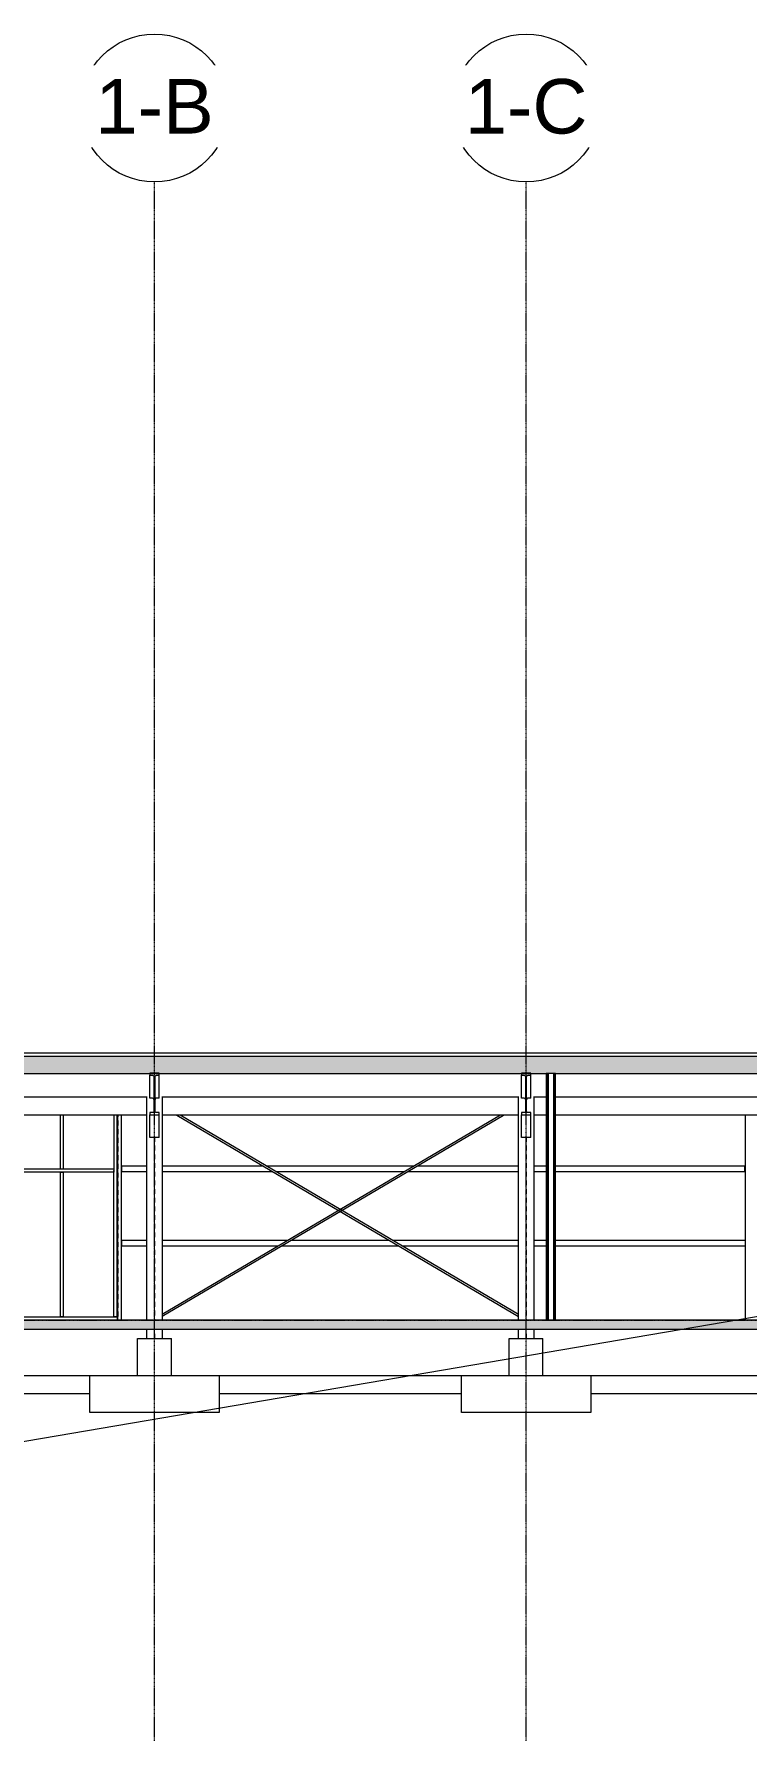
# Model space of a CAD drawing. Header units: inches. Extents: x -23565 to -43, y -324 to 853.
# Drawn here: x -22187 to -21724, y -273 to 835 of the extents above; entities that cross this region are included whole.
import ezdxf

# ---------------------------------------------------------------- set-up
doc = ezdxf.new("R2010")
doc.units = ezdxf.units.IN
doc.header["$MEASUREMENT"] = 0
doc.linetypes.add('Grid Line 1_2_', pattern=[0.875, 0.5, -0.125, 0.125, -0.125])
doc.linetypes.add('Hidden 1_8_', pattern=[0.1875, 0.125, -0.0625])
for name, color, linetype, lineweight in [('A-ANNO-IDEN', 131, 'Continuous', 9), ('A-CLNG', 13, 'Continuous', 13), ('A-CLNG-PATT', 13, 'Continuous', 25), ('A-FLOR', 192, 'Continuous', 13), ('A-FLOR-LEVL', 51, 'Continuous', 9), ('A-FLOR-PATT', 8, 'Continuous', 25), ('A-GLAZ-CWMG', 51, 'Continuous', 13), ('A-ROOF', 132, 'Continuous', 13), ('A-ROOF-PATT', 132, 'Continuous', 13), ('A-WALL', 113, 'Continuous', 13), ('I-WALL', 2, 'Continuous', 13), ('S-BEAM', 12, 'Continuous', 13), ('S-COLS', 52, 'Continuous', 13), ('S-FNDN', 32, 'Continuous', 13), ('S-GRID', 1, 'Continuous', 9), ('S-GRID-IDEN', 1, 'Continuous', 9)]:
    doc.layers.add(name, color=color, linetype=linetype, lineweight=lineweight)
doc.styles.add('Arial_1', font='arial.ttf', dxfattribs={"height": 35.407186})
pattern_1 = [(45, (-21811.89, 94.61), (-19.007, 19.007), []), (45, (-21811.89, 123.41), (-19.007, 19.007), [])]

# ---------------------------------------------------------------- blocks, each defined once
blk = doc.blocks.new('Struct_Xcel_Sports Complex_rvt-1-Building Section - North_South looking West _ Clinic')
at = {"layer": 'A-FLOR-PATT', "lineweight": 9}
h = blk.add_hatch(dxfattribs=at)
h.set_pattern_fill('FP_10', color=256, style=0, pattern_type=2)
h.set_pattern_definition([(50, (-21811.89, 94.61), (55.0854, -4.8198), [5.76, -63.36]), (355, (-21811.89, 94.61), (-10.6557, 57.7685), [4.608, -50.688]), (100.451, (-21807.3, 94.21), (44.4295, 52.9487), [4.895, -53.848]), (46.184, (-21811.89, 109.97), (81.9644, -12.712), [8.64, -95.04]), (96.636, (-21805.06, 108.91), (71.7815, 74.8124), [7.343, -80.772]), (351.184, (-21811.89, 109.97), (71.782, 74.8124), [6.912, -76.032]), (21, (-21804.21, 106.13), (45.842, -30.9215), [5.76, -63.36]), (326, (-21804.21, 106.13), (18.687, 55.6915), [4.608, -50.688]), (71.451, (-21800.39, 103.553), (64.529, 24.77), [4.895, -53.848]), (37.5, (-21811.89, 94.61), (0.9339, 25.5668), [2.534, -47.539, 2.534, -48.922, -50.88]), (37.5, (-21811.89, 94.61), (0.9339, 25.5668), [-101.53, 2.534, -48.346]), (7.5, (-21811.89, 94.61), (20.20404, 30.2913), [2.534, -26.803, 2.534, -46.387, -19.392]), (7.5, (-21811.89, 94.61), (20.20404, 30.2913), [-78.259, 2.534, -16.858]), (327.5, (-21829.017, 94.61), (40.9978, -1.7324), [2.534, -16.666, 2.534, -57.37, -79.488]), (327.5, (-21829.017, 94.61), (40.9978, -1.7324), [-79.104, 2.534, -76.954]), (317.5, (-21836.697, 94.61), (44.7889, 7.6878), [2.534, -22.426, 2.534, -37.248, -56.448]), (317.5, (-21836.697, 94.61), (44.7889, 7.6878), [-64.742, 2.534, -53.914])])
h.paths.add_polyline_path([(-22790.8, -6), (-20899.6, -6), (-20899.6, 0), (-22790.8, 0), (-22790.8, -1.6)], flags=0)
at = {"layer": 'A-FLOR', "color": 7}
for p, q in [((-20899.6, 0), (-22790.8, 0)), ((-22790.8, -6), (-20899.6, -6))]:
    blk.add_line(p, q, dxfattribs=at)
at = {"layer": 'S-FNDN', "color": 8, "lineweight": 9}
for p, q in [((-22119.8, -12), (-22097.8, -12)), ((-22119.8, -36), (-22119.8, -12)), ((-22097.8, -36), (-22097.8, -12)), ((-21878.6, -12), (-21856.6, -12)), ((-21878.6, -36), (-21878.6, -12)), ((-21856.6, -36), (-21856.6, -12)), ((-22290.1, -36), (-22150.8, -36)), ((-22150.8, -36), (-22066.8, -36)), ((-22150.8, -60), (-22150.8, -36)), ((-22066.8, -36), (-21909.6, -36)), ((-22066.8, -36), (-22066.8, -60)), ((-21909.6, -36), (-21825.6, -36)), ((-21909.6, -60), (-21909.6, -36)), ((-21825.6, -36), (-21668.3, -36)), ((-21825.6, -36), (-21825.6, -60)), ((-22150.8, -48), (-22290.1, -48)), ((-21909.6, -48), (-22066.8, -48)), ((-21668.3, -48), (-21825.6, -48)), ((-22066.8, -60), (-22150.8, -60)), ((-21825.6, -60), (-21909.6, -60))]:
    blk.add_line(p, q, dxfattribs=at)
blk = doc.blocks.new('W-Wide Flange-Column - B3_D-1389301-Building Section - North_South looking West _ Clinic')
at = {"layer": 'S-COLS', "color": 8, "linetype": 'Hidden 1_8_', "lineweight": 9}
for p, q in [((-22350.2, 118.5), (-22350.2, 0)), ((-22349.9, 0), (-22349.9, 118.5)), ((-22350.2, -6), (-22350.2, -12)), ((-22349.9, -12), (-22349.9, -6))]:
    blk.add_line(p, q, dxfattribs=at)
blk = doc.blocks.new('W-Wide Flange - 2_-3_ deep-1401636-Building Section - North_South looking West _ Clinic')
at = {"layer": 'S-BEAM', "lineweight": 9}
h = blk.add_hatch(dxfattribs=at)
h.set_pattern_fill('FP_1', color=8, style=0, pattern_type=2)
h.set_pattern_definition(pattern_1)
h.paths.add_polyline_path([(-21870.6, 133.2), (-21864.6, 133.2), (-21864.6, 134.6), (-21866.5, 134.6), (-21866.8, 134.8), (-21867.1, 135.2), (-21867.2, 135.5), (-21867.2, 158.2), (-21867, 158.5), (-21866.7, 158.8), (-21866.3, 158.9), (-21864.6, 158.9), (-21864.6, 160.2), (-21870.6, 160.2), (-21870.6, 158.9), (-21868.6, 158.8), (-21868.3, 158.7), (-21868, 158.4), (-21867.9, 158), (-21868, 135.2), (-21868.1, 134.9), (-21868.4, 134.7), (-21868.8, 134.6), (-21870.6, 134.6)], flags=0)
at = {"layer": 'S-BEAM', "color": 7}
for p, q in [((-21864.6, 160.2), (-21870.6, 160.2)), ((-21870.6, 160.2), (-21870.6, 158.9)), ((-21870.6, 158.9), (-21868.8, 158.9)), ((-21867.9, 158), (-21867.9, 135.5)), ((-21867.2, 135.5), (-21867.2, 158)), ((-21866.3, 158.9), (-21864.6, 158.9)), ((-21864.6, 158.9), (-21864.6, 160.2)), ((-21868.8, 134.6), (-21870.6, 134.6)), ((-21870.6, 134.6), (-21870.6, 133.2)), ((-21870.6, 133.2), (-21864.6, 133.2)), ((-21864.6, 134.6), (-21866.3, 134.6)), ((-21864.6, 133.2), (-21864.6, 134.6))]:
    blk.add_line(p, q, dxfattribs=at)
at = {"layer": 'S-BEAM', "color": 8, "lineweight": 9}
for p, q in [((-21870.6, 144.1), (-21870.6, 158.9)), ((-21864.6, 144.1), (-21864.6, 158.9)), ((-21868.8, 144.1), (-21870.6, 144.1)), ((-21864.6, 144.1), (-21866.3, 144.1)), ((-21870.6, 118.5), (-21870.6, 133.2)), ((-21864.6, 118.5), (-21864.6, 133.2)), ((-21864.6, 118.5), (-21870.6, 118.5))]:
    blk.add_line(p, q, dxfattribs=at)
at = {"layer": 'S-BEAM', "color": 7, "flags": 128}
for points in [[(-21868.8, 158.9), (-21868.6, 158.8), (-21868.4, 158.8), (-21868.3, 158.7), (-21868.1, 158.5), (-21868, 158.4), (-21868, 158.2), (-21867.9, 158)], [(-21867.2, 158), (-21867.2, 158.2), (-21867.1, 158.4), (-21867, 158.5), (-21866.8, 158.7), (-21866.7, 158.8), (-21866.5, 158.8), (-21866.3, 158.9)], [(-21867.9, 135.5), (-21868, 135.3), (-21868, 135.1), (-21868.1, 134.9), (-21868.3, 134.8), (-21868.4, 134.7), (-21868.6, 134.6), (-21868.8, 134.6)], [(-21866.3, 134.6), (-21866.5, 134.6), (-21866.7, 134.7), (-21866.8, 134.8), (-21867, 134.9), (-21867.1, 135.1), (-21867.2, 135.3), (-21867.2, 135.5)]]:
    blk.add_lwpolyline(points, dxfattribs=at)
at = {"layer": 'S-BEAM', "color": 8, "lineweight": 9}
for centre, major_axis, start_param, end_param in [((-21868.8, 143.2), (-0.89, 0), 3.141593, 4.712389), ((-21866.3, 143.2), (0.89, 0), 1.570796, 3.141593)]:
    blk.add_ellipse(centre, major_axis=major_axis, ratio=0.999133, start_param=start_param, end_param=end_param, dxfattribs=at)
blk = doc.blocks.new('W-Wide Flange - 2_-3_ deep-V4-Building Section - North_South looking West _ Clinic')
at = {"layer": 'S-BEAM', "lineweight": 9}
h = blk.add_hatch(dxfattribs=at)
h.set_pattern_fill('FP_1', color=8, style=0, pattern_type=2)
h.set_pattern_definition(pattern_1)
h.paths.add_polyline_path([(-22111.8, 133.2), (-22105.8, 133.2), (-22105.8, 134.6), (-22107.7, 134.6), (-22108.1, 134.8), (-22108.4, 135.2), (-22108.4, 135.5), (-22108.4, 158.2), (-22108.2, 158.5), (-22107.9, 158.8), (-22107.5, 158.9), (-22105.8, 158.9), (-22105.8, 160.2), (-22111.8, 160.2), (-22111.8, 158.9), (-22109.9, 158.8), (-22109.5, 158.7), (-22109.3, 158.4), (-22109.2, 158), (-22109.2, 135.2), (-22109.4, 134.9), (-22109.7, 134.7), (-22110.1, 134.6), (-22111.8, 134.6)], flags=0)
at = {"layer": 'S-BEAM', "color": 7}
for p, q in [((-22105.8, 160.2), (-22111.8, 160.2)), ((-22111.8, 160.2), (-22111.8, 158.9)), ((-22111.8, 158.9), (-22110.1, 158.9)), ((-22109.2, 158), (-22109.2, 135.5)), ((-22108.4, 135.5), (-22108.4, 158)), ((-22107.5, 158.9), (-22105.8, 158.9)), ((-22105.8, 158.9), (-22105.8, 160.2)), ((-22110.1, 134.6), (-22111.8, 134.6)), ((-22111.8, 134.6), (-22111.8, 133.2)), ((-22111.8, 133.2), (-22105.8, 133.2)), ((-22105.8, 134.6), (-22107.5, 134.6)), ((-22105.8, 133.2), (-22105.8, 134.6))]:
    blk.add_line(p, q, dxfattribs=at)
at = {"layer": 'S-BEAM', "color": 8, "lineweight": 9}
for p, q in [((-22111.8, 144.1), (-22111.8, 158.9)), ((-22105.8, 144.1), (-22105.8, 158.9)), ((-22110.1, 144.1), (-22111.8, 144.1)), ((-22105.8, 144.1), (-22107.5, 144.1)), ((-22111.8, 118.5), (-22111.8, 133.2)), ((-22105.8, 118.5), (-22105.8, 133.2)), ((-22105.8, 118.5), (-22111.8, 118.5))]:
    blk.add_line(p, q, dxfattribs=at)
at = {"layer": 'S-BEAM', "color": 7, "flags": 128}
for points in [[(-22110.1, 158.9), (-22109.9, 158.8), (-22109.7, 158.8), (-22109.5, 158.7), (-22109.4, 158.5), (-22109.3, 158.4), (-22109.2, 158.2), (-22109.2, 158)], [(-22108.4, 158), (-22108.4, 158.2), (-22108.3, 158.4), (-22108.2, 158.5), (-22108.1, 158.7), (-22107.9, 158.8), (-22107.7, 158.8), (-22107.5, 158.9)], [(-22109.2, 135.5), (-22109.2, 135.3), (-22109.3, 135.1), (-22109.4, 134.9), (-22109.5, 134.8), (-22109.7, 134.7), (-22109.9, 134.6), (-22110.1, 134.6)], [(-22107.5, 134.6), (-22107.7, 134.6), (-22107.9, 134.7), (-22108.1, 134.8), (-22108.2, 134.9), (-22108.3, 135.1), (-22108.4, 135.3), (-22108.4, 135.5)]]:
    blk.add_lwpolyline(points, dxfattribs=at)
at = {"layer": 'S-BEAM', "color": 8, "lineweight": 9}
for centre, start_param, end_param in [((-22110.1, 143.2), 0, 1.570796), ((-22107.5, 143.2), 1.570796, 3.141593)]:
    blk.add_ellipse(centre, major_axis=(0.89, 0), ratio=0.999133, start_param=start_param, end_param=end_param, dxfattribs=at)
blk = doc.blocks.new('W-Wide Flange - W12X19-1098423-Building Section - North_South looking West _ Clinic')
at = {"layer": 'S-BEAM', "color": 8, "lineweight": 9}
for p, q in [((-22113.8, 144.7), (-22345.1, 144.7)), ((-21872.6, 144.7), (-22103.8, 144.7)), ((-21854.6, 144.7), (-21862.6, 144.7)), ((-21631.3, 144.7), (-21848.6, 144.7)), ((-22345.1, 133.2), (-22113.8, 133.2)), ((-22103.8, 133.2), (-21872.6, 133.2)), ((-21862.6, 133.2), (-21854.6, 133.2)), ((-21848.6, 133.2), (-21631.3, 133.2)), ((-22113.8, 132.9), (-22345.1, 132.9)), ((-21872.6, 132.9), (-22103.8, 132.9)), ((-21854.6, 132.9), (-21862.6, 132.9)), ((-21631.3, 132.9), (-21848.6, 132.9))]:
    blk.add_line(p, q, dxfattribs=at)
blk = doc.blocks.new('Round Bar - 1_-1267021-Building Section - North_South looking West _ Clinic')
at = {"layer": 'S-BEAM', "color": 8, "lineweight": 9}
for p, q in [((-22103.8, 2.4), (-21882.3, 132.9)), ((-21884.2, 132.9), (-22103.8, 3.5))]:
    blk.add_line(p, q, dxfattribs=at)
blk = doc.blocks.new('Round Bar - 1_-1267063-Building Section - North_South looking West _ Clinic')
at = {"layer": 'S-BEAM', "color": 8, "lineweight": 9}
for p, q in [((-22094.2, 132.9), (-21872.6, 2.3)), ((-21872.6, 3.5), (-22092.2, 132.9))]:
    blk.add_line(p, q, dxfattribs=at)
blk = doc.blocks.new('Rectangular Mullion - Exterior 2_ x 4_5_-V13-Building Section - North_South looking West _ Clinic')
at = {"layer": 'A-GLAZ-CWMG', "color": 8, "lineweight": 9}
for p, q in [((-22169.1, 2), (-22133.1, 2)), ((-22133.1, 2), (-22133.1, 0))]:
    blk.add_line(p, q, dxfattribs=at)
blk = doc.blocks.new('Rectangular Mullion - Exterior 2_ x 4_5_-1142371-Building Section - North_South looking West _ Clinic')
at = {"layer": 'A-GLAZ-CWMG', "color": 8, "lineweight": 9}
for p, q in [((-21651.4, 97), (-21651.4, 132.9)), ((-21649.4, 97), (-21649.4, 132.9))]:
    blk.add_line(p, q, dxfattribs=at)
blk = doc.blocks.new('Rectangular Mullion - Exterior 2_ x 4_5_-1142372-Building Section - North_South looking West _ Clinic')
at = {"layer": 'A-GLAZ-CWMG', "color": 8, "lineweight": 9}
for p, q in [((-22135.1, 2), (-22135.1, 97)), ((-22133.1, 2), (-22133.1, 97)), ((-22133.1, 2), (-22135.1, 2))]:
    blk.add_line(p, q, dxfattribs=at)
blk = doc.blocks.new('Rectangular Mullion - Exterior 2_ x 4_5_-1135280-Building Section - North_South looking West _ Clinic')
at = {"layer": 'A-GLAZ-CWMG', "color": 8, "lineweight": 9}
blk.add_line((-22651.6, 2), (-22615.4, 2), dxfattribs=at)
blk = doc.blocks.new('Rectangular Mullion - Exterior 2_ x 4_5_-1135281-Building Section - North_South looking West _ Clinic')
at = {"layer": 'A-GLAZ-CWMG', "color": 8, "lineweight": 9}
for p, q in [((-22615.4, 98), (-22651.6, 98)), ((-22615.4, 96), (-22651.6, 96))]:
    blk.add_line(p, q, dxfattribs=at)
blk = doc.blocks.new('Rectangular Mullion - Exterior 2_ x 4_5_-1142343-Building Section - North_South looking West _ Clinic')
at = {"layer": 'A-GLAZ-CWMG', "color": 8, "lineweight": 9}
for p, q in [((-22616.4, 96), (-22614.4, 96)), ((-22616.4, 96), (-22616.4, 2)), ((-22614.4, 96), (-22614.4, 2)), ((-22614.4, 2), (-22616.4, 2))]:
    blk.add_line(p, q, dxfattribs=at)
blk = doc.blocks.new('Rectangular Mullion - Exterior 2_ x 4_5_-1142344-Building Section - North_South looking West _ Clinic')
at = {"layer": 'A-GLAZ-CWMG', "color": 8, "lineweight": 9}
for p, q in [((-22616.4, 132.9), (-22616.4, 98)), ((-22614.4, 132.9), (-22614.4, 98)), ((-22614.4, 98), (-22616.4, 98))]:
    blk.add_line(p, q, dxfattribs=at)
blk = doc.blocks.new('Rectangular Mullion - Exterior 2_ x 4_5_-V14-Building Section - North_South looking West _ Clinic')
at = {"layer": 'A-GLAZ-CWMG', "color": 8, "lineweight": 9}
for p, q in [((-22135.1, 98), (-22169.1, 98)), ((-22135.1, 96), (-22169.1, 96)), ((-22135.1, 98), (-22135.1, 96))]:
    blk.add_line(p, q, dxfattribs=at)
blk = doc.blocks.new('C-Channel-Column - C8X13_7-1665997-Building Section - North_South looking West _ Clinic')
at = {"layer": 'S-COLS', "color": 8, "linetype": 'Hidden 1_8_', "lineweight": 9}
blk.add_line((-22132.5, 132.9), (-22132.5, 0), dxfattribs=at)
blk = doc.blocks.new('Girt_C - 8_D-1836732-Building Section - North_South looking West _ Clinic')
at = {"layer": 'S-BEAM', "color": 8, "lineweight": 9}
for p, q in [((-22130, 96.5), (-22130, 99.8)), ((-22113.8, 99.8), (-22130, 99.8)), ((-22038.1, 99.8), (-22103.8, 99.8)), ((-21940.3, 99.8), (-22036.2, 99.8)), ((-21872.6, 99.8), (-21938.4, 99.8)), ((-21854.6, 99.8), (-21862.6, 99.8)), ((-21725.8, 99.8), (-21848.6, 99.8)), ((-21725.8, 99.8), (-21725.8, 96.5)), ((-22130, 96.3), (-22113.8, 96.3)), ((-22103.8, 96.3), (-22032.2, 96.3)), ((-22030.2, 96.3), (-21946.3, 96.3)), ((-21944.3, 96.3), (-21872.6, 96.3)), ((-21862.6, 96.3), (-21854.6, 96.3)), ((-21848.6, 96.3), (-21725.8, 96.3))]:
    blk.add_line(p, q, dxfattribs=at)
blk = doc.blocks.new('Girt_C - 8_D-1836715-Building Section - North_South looking West _ Clinic')
at = {"layer": 'S-BEAM', "color": 8, "lineweight": 9}
for p, q in [((-22113.8, 51.6), (-22130, 51.6)), ((-22130, 48.1), (-22130, 51.4)), ((-22130, 48.1), (-22113.8, 48.1)), ((-22022.3, 51.6), (-22103.8, 51.6)), ((-22103.8, 48.1), (-22028.2, 48.1)), ((-22026.3, 48.1), (-21950.2, 48.1)), ((-21956.2, 51.6), (-22020.3, 51.6)), ((-21872.6, 51.6), (-21954.2, 51.6)), ((-21948.3, 48.1), (-21872.6, 48.1)), ((-21854.6, 51.6), (-21862.6, 51.6)), ((-21862.6, 48.1), (-21854.6, 48.1)), ((-21725.3, 51.6), (-21848.6, 51.6)), ((-21848.6, 48.1), (-21725.3, 48.1)), ((-21725.3, 51.4), (-21725.3, 48.1))]:
    blk.add_line(p, q, dxfattribs=at)
blk = doc.blocks.new('Grid - Grid Head - Circle-14747-Building Section - North_South looking West _ Clinic')
at = {"layer": 'S-GRID-IDEN'}
blk.add_circle((-21143.8, 786.7), 48, dxfattribs=at)

msp = doc.modelspace()

# ---------------------------------------------------------------- hatches: boundary and pattern name
at = {"layer": 'A-CLNG-PATT', "lineweight": 9}
h = msp.add_hatch(dxfattribs=at)
h.set_pattern_fill('FP_5', color=8, style=0, pattern_type=2)
h.set_pattern_definition([(161.57, (-21810.93, 95.57), (-7.6802237, -0.0009796), [0, -54.643, 6.067, 0]), (18.43, (-21812.85, 95.57), (-7.6802237, 0.0009796), [0, -54.643, 6.067, 0]), (108.43, (-21810.93, 95.57), (3.838295, -19.2013653), [18.211, -42.499]), (71.57, (-21812.85, 95.57), (3.838295, 19.2013653), [18.211, -42.499])])
h.paths.add_polyline_path([(-21939.69056, 159.97351), (-20891.55281, 159.97351), (-20891.55281, 171.10816), (-22786.55281, 171.10816), (-22786.55281, 159.97351), (-21949.374, 159.97351)], flags=0)
at = {"layer": 'A-ROOF-PATT', "lineweight": 9}
h = msp.add_hatch(dxfattribs=at)
h.set_pattern_fill('FP_7', color=8, style=0, pattern_type=2)
h.set_pattern_definition([(90, (-174.388, -762.154), (-16.082, 1e-15), [])])
h.paths.add_polyline_path([(-22808.30281, 153.11177), (-22798.61531, 153.11177), (-22798.61531, 153.85745), (-22808.30281, 153.85745)], flags=0)
h.paths.add_polyline_path([(-20878.55281, 153.11177), (-20878.55281, 153.85745), (-20889.05281, 153.85745), (-20889.03759, 153.11177), (-20879.83854, 153.11177)], flags=0)
h.paths.add_polyline_path([(-20884.19587, 155.39928), (-20878.55281, 155.39928), (-20878.55281, 155.87239), (-20889.05281, 155.87239), (-20889.05281, 155.39928), (-20887.47367, 155.39928)], flags=0)
h.paths.add_polyline_path([(-20900.30281, 171.10816), (-20900.30281, 171.23837), (-22786.55281, 171.23837), (-22786.55281, 171.10816), (-20903.56275, 171.10816)], flags=0)

# ---------------------------------------------------------------- linework, layer by layer
at = {"layer": 'A-ANNO-IDEN', "color": 153}
msp.add_line((-21624.02125, 18.22431), (-22483.67483, -128.46942), dxfattribs=at)
at = {"layer": 'A-CLNG', "color": 7}
for p, q in [((-20891.55281, 171.10816), (-22786.55281, 171.10816)), ((-22350.55281, 159.97351), (-21854.55281, 159.97351)), ((-21848.55281, 159.97351), (-20891.55281, 159.97351))]:
    msp.add_line(p, q, dxfattribs=at)
at = {"layer": 'A-FLOR-LEVL', "linetype": 'Grid Line 1_2_'}
msp.add_line((-23227.3711, 0), (-20111.40408, 0), dxfattribs=at)
at = {"layer": 'A-ROOF', "color": 7}
for p, q in [((-20889.05281, 173.2401), (-22786.55281, 173.2401)), ((-22786.55281, 171.23837), (-20900.30281, 171.23837))]:
    msp.add_line(p, q, dxfattribs=at)
at = {"layer": 'A-WALL', "color": 7}
for p, q in [((-21848.55281, 159.97351), (-21854.55281, 159.97351)), ((-21853.92781, 159.97351), (-21853.92781, 0)), ((-21853.30281, 159.97351), (-21853.30281, 0)), ((-21849.80281, 159.97351), (-21849.80281, 0)), ((-21849.17781, 159.97351), (-21849.17781, 0))]:
    msp.add_line(p, q, dxfattribs=at)
at = {"layer": 'A-WALL', "color": 8, "lineweight": 9}
msp.add_line((-22132.80281, 132.85208), (-22132.80281, 0), dxfattribs=at)
at = {"layer": 'I-WALL', "color": 7}
for p, q in [((-21854.55281, 159.97351), (-21854.55281, 0)), ((-21848.55281, 0), (-21848.55281, 159.97351)), ((-21854.55281, 0), (-21848.55281, 0))]:
    msp.add_line(p, q, dxfattribs=at)
at = {"layer": 'S-COLS', "color": 8, "lineweight": 9}
for p, q in [((-22113.80281, 0), (-22113.80281, 145.15961)), ((-22103.80281, 145.15961), (-22103.80281, 0)), ((-21872.55281, 0), (-21872.55281, 145.15961)), ((-21862.55281, 145.15961), (-21862.55281, 0)), ((-22132.80281, 132.85208), (-22132.80281, 0)), ((-22130.46281, 132.85208), (-22130.46281, 0)), ((-21725.26781, 132.85208), (-21725.26781, 0)), ((-22113.80281, -12), (-22113.80281, -6)), ((-22103.80281, -6), (-22103.80281, -12)), ((-21872.55281, -12), (-21872.55281, -6)), ((-21862.55281, -6), (-21862.55281, -12))]:
    msp.add_line(p, q, dxfattribs=at)
at = {"layer": 'S-GRID', "linetype": 'Grid Line 1_2_'}
for p, q in [((-22108.80281, -273.16081), (-22108.80281, 738.65708)), ((-22108.80281, -273.16081), (-22108.80281, 738.65708)), ((-21867.55281, -273.16081), (-21867.55281, 738.65708)), ((-21867.55281, -273.16081), (-21867.55281, 738.65708))]:
    msp.add_line(p, q, dxfattribs=at)

# ---------------------------------------------------------------- block references
at = {"lineweight": 5}
msp.add_blockref('Struct_Xcel_Sports Complex_rvt-1-Building Section - North_South looking West _ Clinic', (0, 0), dxfattribs=at)
at = {"layer": 'A-GLAZ-CWMG', "color": 8, "lineweight": 9}
for name, p in [('Rectangular Mullion - Exterior 2_ x 4_5_-1142344-Building Section - North_South looking West _ Clinic', (446.3125, 0)), ('Rectangular Mullion - Exterior 2_ x 4_5_-1142371-Building Section - North_South looking West _ Clinic', (-483.625, 0)), ('Rectangular Mullion - Exterior 2_ x 4_5_-1135281-Building Section - North_South looking West _ Clinic', (446.3125, 0)), ('Rectangular Mullion - Exterior 2_ x 4_5_-1142343-Building Section - North_South looking West _ Clinic', (446.3125, 0)), ('Rectangular Mullion - Exterior 2_ x 4_5_-V14-Building Section - North_South looking West _ Clinic', (0, 0)), ('Rectangular Mullion - Exterior 2_ x 4_5_-1142372-Building Section - North_South looking West _ Clinic', (0, 0)), ('Rectangular Mullion - Exterior 2_ x 4_5_-1135280-Building Section - North_South looking West _ Clinic', (446.3125, 0)), ('Rectangular Mullion - Exterior 2_ x 4_5_-V13-Building Section - North_South looking West _ Clinic', (0, 0))]:
    msp.add_blockref(name, p, dxfattribs=at)
at = {"layer": 'S-BEAM', "color": 8, "lineweight": 9}
for name in ['W-Wide Flange - 2_-3_ deep-V4-Building Section - North_South looking West _ Clinic', 'W-Wide Flange - 2_-3_ deep-1401636-Building Section - North_South looking West _ Clinic', 'W-Wide Flange - W12X19-1098423-Building Section - North_South looking West _ Clinic', 'Round Bar - 1_-1267021-Building Section - North_South looking West _ Clinic', 'Round Bar - 1_-1267063-Building Section - North_South looking West _ Clinic', 'Girt_C - 8_D-1836732-Building Section - North_South looking West _ Clinic', 'Girt_C - 8_D-1836715-Building Section - North_South looking West _ Clinic']:
    msp.add_blockref(name, (0, 0), dxfattribs=at)
at = {"layer": 'S-COLS', "color": 8, "linetype": 'Hidden 1_8_', "lineweight": 9}
for name, p in [('C-Channel-Column - C8X13_7-1665997-Building Section - North_South looking West _ Clinic', (0, 0)), ('W-Wide Flange-Column - B3_D-1389301-Building Section - North_South looking West _ Clinic', (241.25, 0)), ('W-Wide Flange-Column - B3_D-1389301-Building Section - North_South looking West _ Clinic', (482.5, 0))]:
    msp.add_blockref(name, p, dxfattribs=at)
at = {"layer": 'S-GRID-IDEN'}
for p in [(-965, 0), (-723.75, 0)]:
    msp.add_blockref('Grid - Grid Head - Circle-14747-Building Section - North_South looking West _ Clinic', p, dxfattribs=at)

# ---------------------------------------------------------------- next in the draw order: texts
at = {"layer": 'S-GRID-IDEN', "char_height": 35.407186, "width": 85.104, "attachment_point": 2, "line_spacing_factor": 0.938532, "style": 'Arial_1', "bg_fill": 3, "box_fill_scale": 1.25, "bg_fill_color": 0, "bg_fill_transparency": 0}
for s, insert in [('3-4', (-22108.81204, 805.53081)), ('3-5', (-21867.56204, 805.53081))]:
    msp.add_mtext(s, dxfattribs=dict(at, insert=insert))

# ---------------------------------------------------------------- next in the draw order: block references
at = {"layer": 'S-GRID-IDEN'}
for p in [(-965, 0), (-723.75, 0)]:
    msp.add_blockref('Grid - Grid Head - Circle-14747-Building Section - North_South looking West _ Clinic', p, dxfattribs=at)

# ---------------------------------------------------------------- next in the draw order: texts
at = {"layer": 'S-GRID-IDEN', "char_height": 35.407186, "attachment_point": 2, "line_spacing_factor": 0.938532, "style": 'Arial_1', "bg_fill": 3, "box_fill_scale": 1.25, "bg_fill_color": 0, "bg_fill_transparency": 0}
for s, insert, width in [('1-B', (-22108.81204, 805.53081), 91.584), ('1-C', (-21867.56204, 805.53081), 94.608)]:
    msp.add_mtext(s, dxfattribs=dict(at, insert=insert, width=width))

doc.saveas('drawing.dxf')
